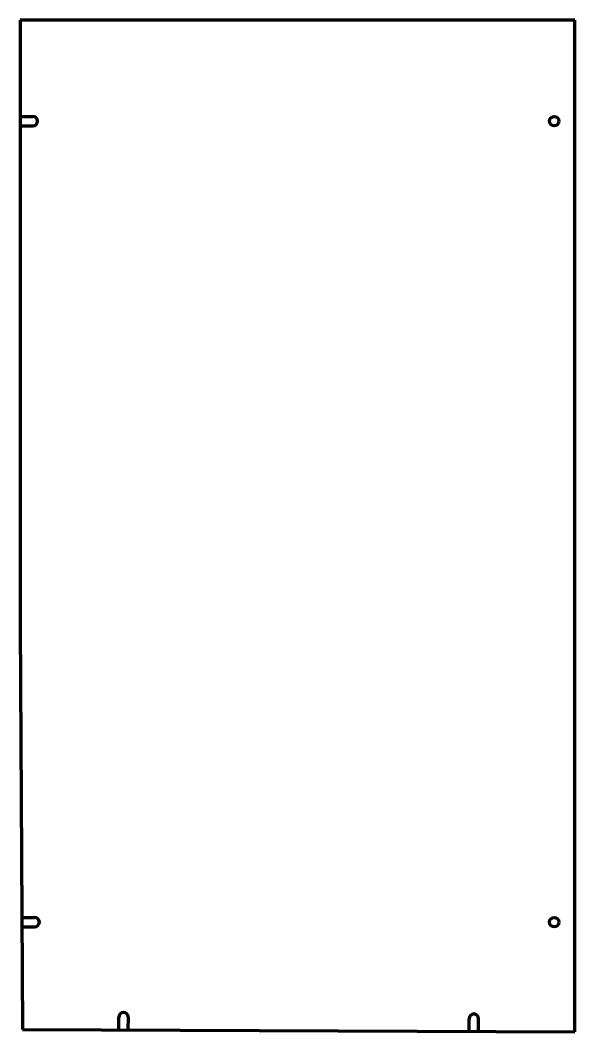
# Model space of a CAD drawing. Header units: inches. Extents: x 0 to 43.9, y 0 to 80.2.
import ezdxf

# ---------------------------------------------------------------- set-up
doc = ezdxf.new("R2010")
doc.units = ezdxf.units.IN
doc.header["$MEASUREMENT"] = 0
doc.layers.add('1', color=7, linetype='Continuous')

msp = doc.modelspace()

# ---------------------------------------------------------------- linework, layer by layer
at = {"color": 7, "lineweight": 90}
for p, q in [((0, 80.188), (0, 32.188)), ((43.938, 80.188), (0, 80.188)), ((43.938, 0), (43.938, 80.188)), ((0, 32.188), (0.188, 0.188)), ((0.188, 0.188), (43.938, 0))]:
    msp.add_line(p, q, dxfattribs=at)
at = {"layer": '1', "color": 7, "lineweight": 90}
for p, q in [((0, 72.562), (1, 72.562)), ((0, 71.812), (1, 71.812)), ((0.135, 9.062), (1.135, 9.068)), ((0.14, 8.313), (1.14, 8.318)), ((7.813, 0.155), (7.817, 1.155)), ((8.562, 0.152), (8.567, 1.152)), ((35.563, 0.036), (35.567, 1.036)), ((36.312, 0.033), (36.317, 1.033))]:
    msp.add_line(p, q, dxfattribs=at)
at = {"layer": '1', "color": 1, "lineweight": 90}
for centre in [(42.312, 72.188), (42.312, 8.688)]:
    msp.add_circle(centre, 0.375, dxfattribs=at)
at = {"layer": '1', "color": 7, "lineweight": 90}
for centre, start, end in [((1, 72.188), 270, 450), ((1.138, 8.693), 270.33571, 450.33571), ((8.192, 1.153), 359.75445, 539.75445), ((35.942, 1.034), 359.75445, 539.75445)]:
    msp.add_arc(centre, 0.375, start, end, dxfattribs=at)

doc.saveas('drawing.dxf')
